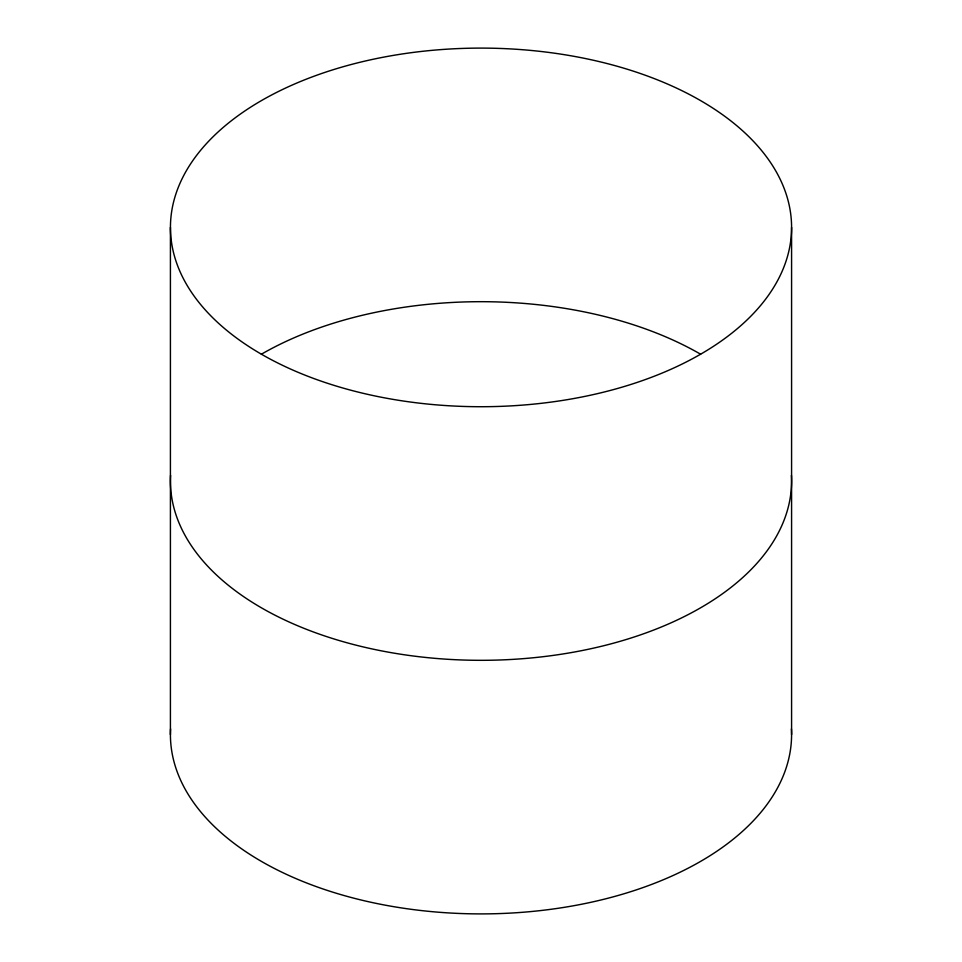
<?xml version="1.0" encoding="UTF-8"?>
<svg xmlns="http://www.w3.org/2000/svg" width="962" height="962" viewBox="0 0 962 962"><rect width="100%" height="100%" fill="white"/><g stroke="black" fill="none" stroke-linecap="round" stroke-linejoin="round"><path stroke-width="1.44" d="M791.582 227.417A310.582 179.317 0 0 1 325.709 382.696A310.582 179.317 0 0 1 325.709 72.126A310.582 179.317 0 0 1 791.582 227.417L791.582 734.583M170.418 227.417L170.418 734.583M791.425 475.312A310.582 179.317 0 0 1 481 660.317A310.582 179.317 0 0 1 170.575 475.312M261.387 354.208A310.582 179.317 0 0 1 700.613 354.208M791.425 728.895A310.582 179.317 0 0 1 481 913.9A310.582 179.317 0 0 1 170.575 728.895"/></g></svg>
